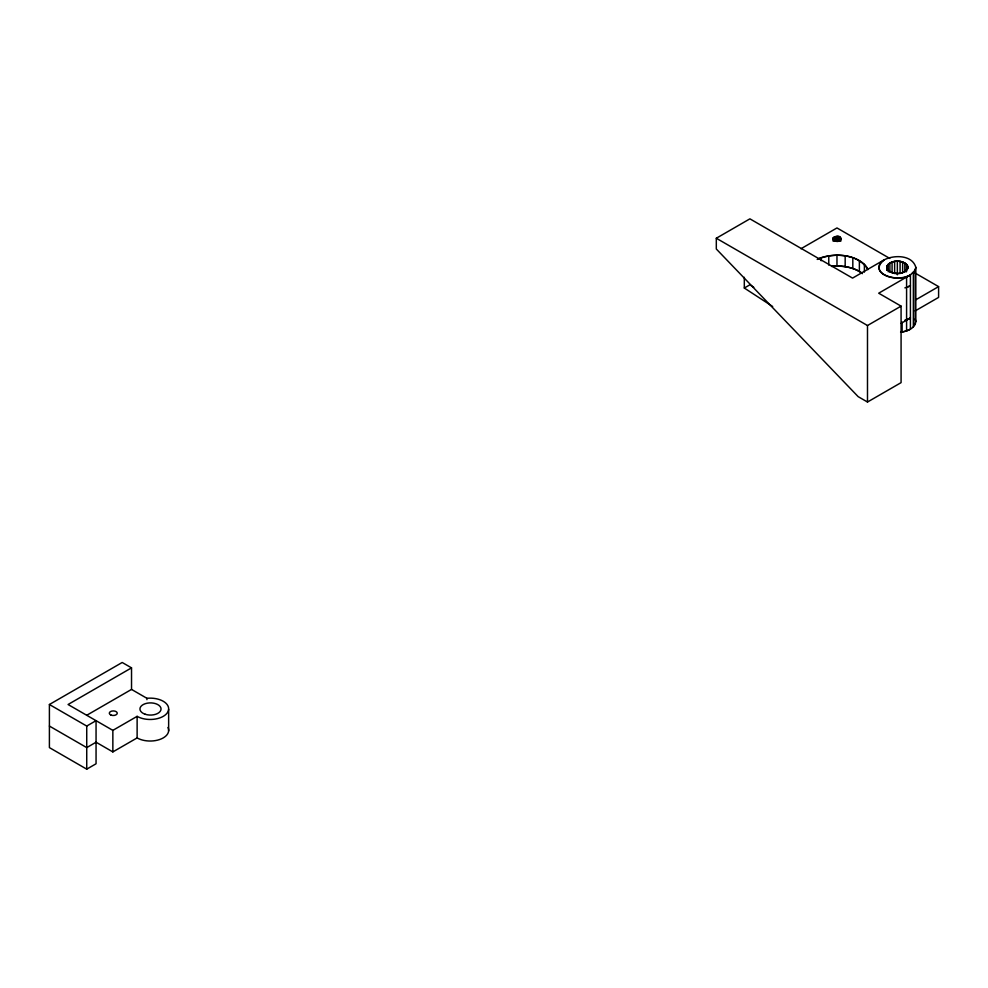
<?xml version="1.0" encoding="UTF-8"?>
<svg xmlns="http://www.w3.org/2000/svg" width="988" height="988" viewBox="0 0 988 988"><rect width="100%" height="100%" fill="white"/><g stroke="black" fill="none" stroke-linecap="round" stroke-linejoin="round"><path stroke-width="1.48" d="M833.156 238.133C839.17 248.519 845.654 230.747 833.156 238.133L833.156 241.208M886.792 267.328C889.274 258.98 905.44 258.98 907.91 267.328C905.44 275.689 889.274 275.689 886.792 267.328L886.792 270.354M915.827 267.328L915.197 270.094L910.417 274.874L878.69 293.201L901.081 306.132L901.081 382.64L867.489 402.03L858.164 396.645L716.312 249.013L716.312 238.244L749.904 218.842L852.558 278.11L884.285 259.795C894.066 254.756 912.282 254.768 915.827 267.328L915.827 321.643C915.123 328.226 907.787 330.943 902.13 331.943L902.13 322.137M800.972 248.741L836.972 227.944L889.768 258.424M772.678 306.515L744.31 288.027L749.904 284.791L753.77 287.31M49.4 704.506L86.734 726.057L96.058 720.66L96.058 763.773L86.734 769.158L49.4 747.607L49.4 704.506L122.191 662.479L131.528 667.863L131.528 689.414L86.734 715.275M131.528 667.863L68.061 704.506L112.854 730.367L137.122 716.349A18.476 10.67 0 0 0 167.812 712.002A18.476 10.67 0 0 0 146.928 698.306L131.528 689.414M96.058 742.223L86.734 747.607L49.4 726.057M95.873 742.111L112.854 751.917L137.122 737.913A18.476 10.67 0 0 0 159.525 739.567A18.476 10.67 0 0 0 167.972 727.477M716.312 238.244L867.489 325.521L901.081 306.132M915.925 299.71L938.6 286.619L938.6 297.4L915.197 310.911M901.167 323.323L910.417 317.975A18.476 10.67 0 0 1 904.885 320.174M817.2 259.436C833.267 252.52 856.855 253.15 867.575 268.798M910.417 274.874A18.476 10.67 0 0 1 884.285 274.874A18.476 10.67 0 0 1 884.285 259.795C866.167 274.405 900.784 283.124 910.417 274.874L910.417 329.189A18.476 10.67 0 0 1 900.587 332.153M906.589 287.347L910.417 285.656A18.476 10.67 0 0 1 904.885 287.854M906.589 319.68L910.417 317.975M831.513 266.439C842.109 265.402 853.793 266.945 862.388 273.651M914.839 272.91L938.6 286.619M915.197 318.889L915.827 321.643M915.197 269.094L915.197 324.41M913.357 272.663L913.357 326.979M907.552 265.76L907.552 268.773M906.502 264.29L906.502 271.824M906.589 276.578L906.589 330.881M904.823 263.018L904.823 272.071M902.637 262.055L902.637 272.614M900.08 261.45L900.08 273.515M897.351 261.24L897.351 274.812M894.622 261.45L894.622 273.515M892.078 262.055L892.078 272.614A10.559 6.101 0 0 0 907.91 267.328A10.559 6.101 0 0 0 892.078 262.055A10.559 6.101 0 0 0 892.078 272.614M889.892 263.018L889.892 272.071M888.212 264.29L888.212 271.824M887.15 265.76L887.15 270.28M867.489 325.521L867.489 402.03M864.401 264.389L864.401 272.083M859.375 260.597L859.375 271.379M852.817 257.695L852.817 268.464M845.172 255.867L845.172 266.637M840.8 238.133L840.8 241.208M840.405 237.577L840.405 240.664M839.775 237.108L839.775 240.183M838.96 236.75L838.96 241.368M837.997 236.515L837.997 241.134M836.972 236.441L836.972 241.06M836.972 255.237L836.972 266.019M835.947 236.515L835.947 241.134M834.996 236.75L834.996 241.368M834.181 237.108L834.181 240.183M833.551 237.577L833.551 240.664M828.771 255.867L828.771 265.105M821.139 257.695L821.139 260.77M744.31 277.295L744.31 288.027M168.639 709.372L168.639 730.922M146.928 698.306L146.928 699.665M137.122 716.349L137.122 737.913M112.854 730.367L112.854 751.917M86.734 726.057L86.734 769.158M832.464 266.204A31.678 18.29 0 0 1 862.326 273.343M817.99 258.893A31.678 18.29 0 0 1 867.921 269.638M834.761 240.615A3.964 2.285 0 0 0 840.924 238.886A3.964 2.285 0 0 0 835.243 236.663A3.964 2.285 0 0 0 834.761 240.615M145.211 714.262A10.559 6.101 0 0 0 161.044 708.989A10.559 6.101 0 0 0 145.211 703.703A10.559 6.101 0 0 0 145.211 714.262M110.965 715.053A3.964 2.285 0 0 0 117.226 713.447A3.964 2.285 0 0 0 111.669 711.113A3.964 2.285 0 0 0 110.965 715.053"/></g></svg>
